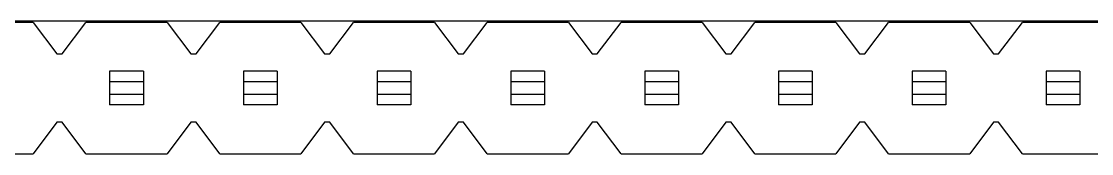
# Model space of a CAD drawing. Header units: millimetres. Extents: x 0 to 297, y 0 to 210.
# Drawn here: x 195.85 to 226.33, y 161.44 to 165.23 of the extents above; entities that cross this region are included whole.
import ezdxf

# ---------------------------------------------------------------- set-up
doc = ezdxf.new("R2010")
doc.units = ezdxf.units.MM

msp = doc.modelspace()

# ---------------------------------------------------------------- linework, layer by layer
at = {"color": 7, "linetype": 'Continuous', "lineweight": 25}
for p, q in [((267.991, 165.226), (167.491, 165.226)), ((196.186, 165.193), (193.876, 165.193)), ((196.186, 165.193), (196.861, 164.293)), ((197.011, 164.293), (197.686, 165.193)), ((199.996, 165.193), (197.686, 165.193)), ((199.996, 165.193), (200.671, 164.293)), ((200.821, 164.293), (201.496, 165.193)), ((203.806, 165.193), (201.496, 165.193)), ((203.806, 165.193), (204.481, 164.293)), ((204.631, 164.293), (205.306, 165.193)), ((207.616, 165.193), (205.306, 165.193)), ((207.616, 165.193), (208.291, 164.293)), ((208.441, 164.293), (209.116, 165.193)), ((211.426, 165.193), (209.116, 165.193)), ((211.426, 165.193), (212.101, 164.293)), ((212.251, 164.293), (212.926, 165.193)), ((215.236, 165.193), (212.926, 165.193)), ((215.236, 165.193), (215.911, 164.293)), ((216.061, 164.293), (216.736, 165.193)), ((219.046, 165.193), (216.736, 165.193)), ((219.046, 165.193), (219.721, 164.293)), ((219.871, 164.293), (220.546, 165.193)), ((222.856, 165.193), (220.546, 165.193)), ((222.856, 165.193), (223.531, 164.293)), ((223.681, 164.293), (224.356, 165.193)), ((226.666, 165.193), (224.356, 165.193)), ((196.861, 164.293), (197.011, 164.293)), ((200.671, 164.293), (200.821, 164.293)), ((204.481, 164.293), (204.631, 164.293)), ((208.291, 164.293), (208.441, 164.293)), ((212.101, 164.293), (212.251, 164.293)), ((215.911, 164.293), (216.061, 164.293)), ((219.721, 164.293), (219.871, 164.293)), ((223.531, 164.293), (223.681, 164.293)), ((199.321, 163.798), (198.361, 163.798)), ((198.361, 163.798), (198.361, 163.498)), ((199.321, 163.798), (199.321, 163.498)), ((203.131, 163.798), (202.171, 163.798)), ((202.171, 163.798), (202.171, 163.498)), ((203.131, 163.798), (203.131, 163.498)), ((206.941, 163.798), (205.981, 163.798)), ((205.981, 163.798), (205.981, 163.498)), ((206.941, 163.798), (206.941, 163.498)), ((210.751, 163.798), (209.791, 163.798)), ((209.791, 163.798), (209.791, 163.498)), ((210.751, 163.798), (210.751, 163.498)), ((214.561, 163.798), (213.601, 163.798)), ((213.601, 163.798), (213.601, 163.498)), ((214.561, 163.798), (214.561, 163.498)), ((218.371, 163.798), (217.411, 163.798)), ((217.411, 163.798), (217.411, 163.498)), ((218.371, 163.798), (218.371, 163.498)), ((222.181, 163.798), (221.221, 163.798)), ((221.221, 163.798), (221.221, 163.498)), ((222.181, 163.798), (222.181, 163.498)), ((225.991, 163.798), (225.031, 163.798)), ((225.031, 163.798), (225.031, 163.498)), ((225.991, 163.798), (225.991, 163.498)), ((199.321, 163.498), (198.361, 163.498)), ((198.361, 163.498), (198.361, 163.138)), ((199.321, 163.498), (199.321, 163.138)), ((203.131, 163.498), (202.171, 163.498)), ((202.171, 163.498), (202.171, 163.138)), ((203.131, 163.498), (203.131, 163.138)), ((206.941, 163.498), (205.981, 163.498)), ((205.981, 163.498), (205.981, 163.138)), ((206.941, 163.498), (206.941, 163.138)), ((210.751, 163.498), (209.791, 163.498)), ((209.791, 163.498), (209.791, 163.138)), ((210.751, 163.498), (210.751, 163.138)), ((214.561, 163.498), (213.601, 163.498)), ((213.601, 163.498), (213.601, 163.138)), ((214.561, 163.498), (214.561, 163.138)), ((218.371, 163.498), (217.411, 163.498)), ((217.411, 163.498), (217.411, 163.138)), ((218.371, 163.498), (218.371, 163.138)), ((222.181, 163.498), (221.221, 163.498)), ((221.221, 163.498), (221.221, 163.138)), ((222.181, 163.498), (222.181, 163.138)), ((225.991, 163.498), (225.031, 163.498)), ((225.031, 163.498), (225.031, 163.138)), ((225.991, 163.498), (225.991, 163.138)), ((199.321, 163.138), (198.361, 163.138)), ((198.361, 163.138), (198.361, 162.838)), ((199.321, 163.138), (199.321, 162.838)), ((203.131, 163.138), (202.171, 163.138)), ((202.171, 163.138), (202.171, 162.838)), ((203.131, 163.138), (203.131, 162.838)), ((206.941, 163.138), (205.981, 163.138)), ((205.981, 163.138), (205.981, 162.838)), ((206.941, 163.138), (206.941, 162.838)), ((210.751, 163.138), (209.791, 163.138)), ((209.791, 163.138), (209.791, 162.838)), ((210.751, 163.138), (210.751, 162.838)), ((214.561, 163.138), (213.601, 163.138)), ((213.601, 163.138), (213.601, 162.838)), ((214.561, 163.138), (214.561, 162.838)), ((218.371, 163.138), (217.411, 163.138)), ((217.411, 163.138), (217.411, 162.838)), ((218.371, 163.138), (218.371, 162.838)), ((222.181, 163.138), (221.221, 163.138)), ((221.221, 163.138), (221.221, 162.838)), ((222.181, 163.138), (222.181, 162.838)), ((225.991, 163.138), (225.031, 163.138)), ((225.031, 163.138), (225.031, 162.838)), ((225.991, 163.138), (225.991, 162.838)), ((199.321, 162.838), (198.361, 162.838)), ((203.131, 162.838), (202.171, 162.838)), ((206.941, 162.838), (205.981, 162.838)), ((210.751, 162.838), (209.791, 162.838)), ((214.561, 162.838), (213.601, 162.838)), ((218.371, 162.838), (217.411, 162.838)), ((222.181, 162.838), (221.221, 162.838)), ((225.991, 162.838), (225.031, 162.838)), ((196.861, 162.343), (196.186, 161.443)), ((197.011, 162.343), (196.861, 162.343)), ((197.686, 161.443), (197.011, 162.343)), ((200.671, 162.343), (199.996, 161.443)), ((200.821, 162.343), (200.671, 162.343)), ((201.496, 161.443), (200.821, 162.343)), ((204.481, 162.343), (203.806, 161.443)), ((204.631, 162.343), (204.481, 162.343)), ((205.306, 161.443), (204.631, 162.343)), ((208.291, 162.343), (207.616, 161.443)), ((208.441, 162.343), (208.291, 162.343)), ((209.116, 161.443), (208.441, 162.343)), ((212.101, 162.343), (211.426, 161.443)), ((212.251, 162.343), (212.101, 162.343)), ((212.926, 161.443), (212.251, 162.343)), ((215.911, 162.343), (215.236, 161.443)), ((216.061, 162.343), (215.911, 162.343)), ((216.736, 161.443), (216.061, 162.343)), ((219.721, 162.343), (219.046, 161.443)), ((219.871, 162.343), (219.721, 162.343)), ((220.546, 161.443), (219.871, 162.343)), ((223.531, 162.343), (222.856, 161.443)), ((223.681, 162.343), (223.531, 162.343)), ((224.356, 161.443), (223.681, 162.343)), ((193.876, 161.443), (196.186, 161.443)), ((197.686, 161.443), (199.996, 161.443)), ((201.496, 161.443), (203.806, 161.443)), ((205.306, 161.443), (207.616, 161.443)), ((209.116, 161.443), (211.426, 161.443)), ((212.926, 161.443), (215.236, 161.443)), ((216.736, 161.443), (219.046, 161.443)), ((220.546, 161.443), (222.856, 161.443)), ((224.356, 161.443), (226.666, 161.443))]:
    msp.add_line(p, q, dxfattribs=at)

doc.saveas('drawing.dxf')
